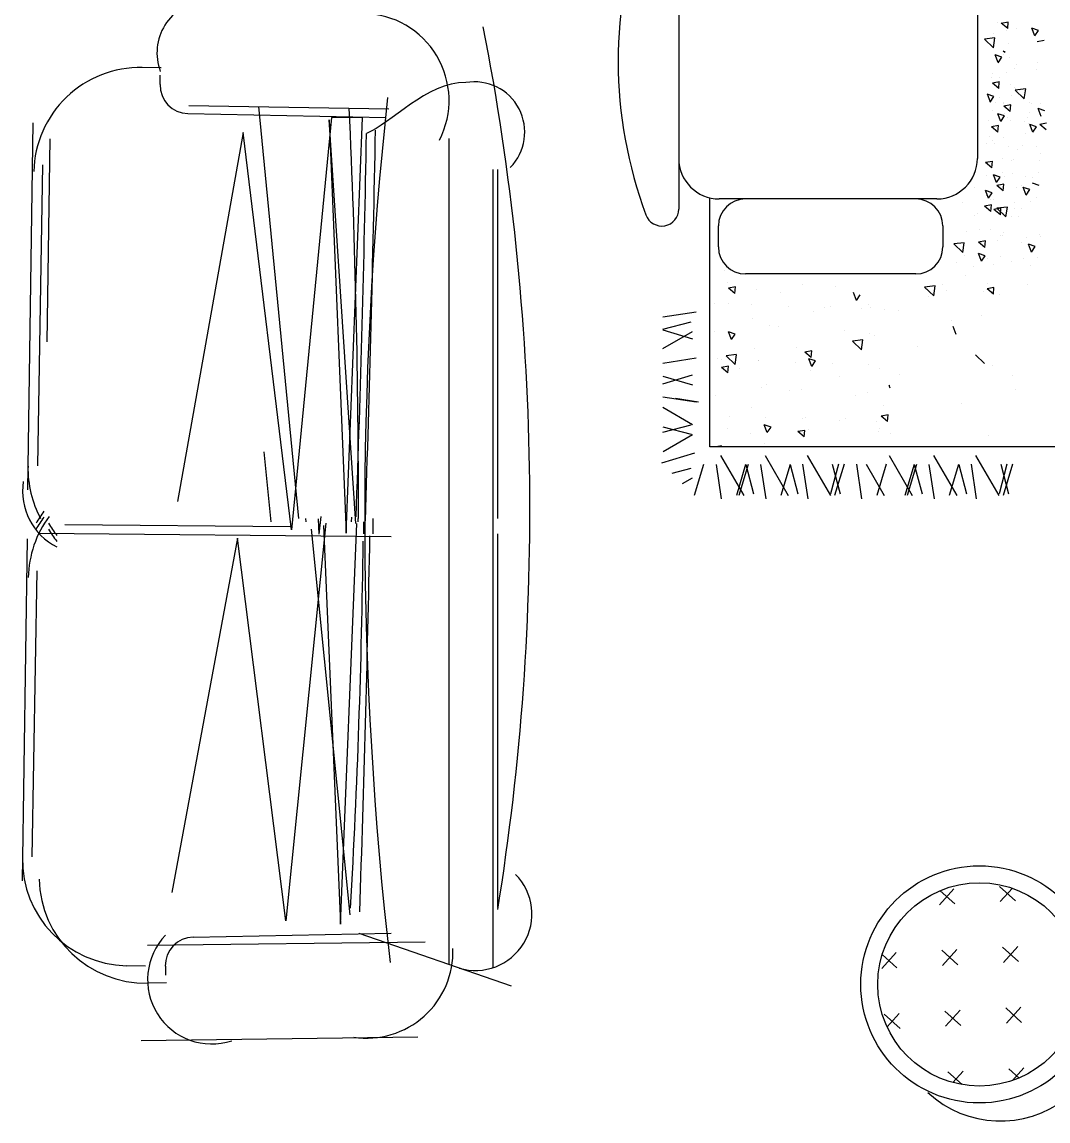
# Model space of a CAD drawing. Header units: inches. Extents: x 5.4 to 47.9, y 11.7 to 36.5.
# Drawn here: x 30.79 to 32.304, y 20.896 to 22.518 of the extents above; entities that cross this region are included whole.
import ezdxf

# ---------------------------------------------------------------- set-up
doc = ezdxf.new("R2010")
doc.units = ezdxf.units.IN
doc.header["$MEASUREMENT"] = 0
for name, color, linetype in [('02', 2, 'Continuous'), ('4', 4, 'Continuous'), ('8', 8, 'Continuous')]:
    doc.layers.add(name, color=color, linetype=linetype)

msp = doc.modelspace()

# ---------------------------------------------------------------- hatches: boundary and pattern name
at = {"layer": '8'}
h = msp.add_hatch(dxfattribs=at)
h.set_pattern_fill('CROSS', color=256, scale=0.01, angle=47.9066, style=0)
h.set_pattern_definition([(47.90659, (51.601646, 4.579126), (-0.00455368, 0.08968703), [0.03175, -0.09525]), (137.90659, (51.62407, 4.580264), (-0.08968703, -0.00455368), [0.03175, -0.09525])])
edge = h.paths.add_edge_path()
edge.add_arc((32.2029, 21.0976), 0.15, 0, 360)

# ---------------------------------------------------------------- linework, layer by layer
at = {"layer": '02'}
for p, q in [((30.9957, 22.4502, 17.1428), (30.9677, 22.4507, 17.1428)), ((30.9939, 22.4258, 17.1428), (30.9942, 22.4393, 17.1428)), ((31.0363, 22.395, 17.1428), (31.3316, 22.3899, 17.1428)), ((31.1986, 21.7851, 17.1428), (31.1398, 22.3932, 17.1428)), ((30.8063, 22.3691, 17.1428), (30.7985, 21.8276, 17.1428)), ((31.0351, 22.3829, 17.1428), (31.3271, 22.3769, 17.1428)), ((31.247, 22.3773, 17.1428), (31.1877, 21.7686, 17.1428)), ((31.2828, 21.7776, 17.1428), (31.2434, 22.3738, 17.1428)), ((31.2434, 22.3738, 17.1428), (31.2685, 21.7637, 17.1428)), ((31.2927, 22.3765, 17.1428), (31.247, 22.3773, 17.1428)), ((31.2685, 21.7637, 17.1428), (31.2927, 22.3765, 17.1428)), ((31.1165, 22.3549, 17.1428), (31.0197, 21.8102, 17.1428)), ((31.1877, 21.7686, 17.1428), (31.1165, 22.3549, 17.1428)), ((30.8315, 22.3456, 17.1428), (30.8268, 22.0459, 17.1428)), ((31.4207, 21.1267, 17.1428), (31.4207, 22.3463, 17.1428)), ((30.8203, 22.3071, 17.1428), (30.8131, 21.8631, 17.1428)), ((31.4854, 21.1224, 17.1428), (31.4854, 22.3002, 17.1428)), ((31.4925, 21.7851, 17.1428), (31.4925, 22.3002, 17.1428)), ((31.1579, 21.7805, 17.1428), (31.1476, 21.8835, 17.1428)), ((31.2096, 21.7805, 17.1428), (31.2091, 21.7851, 17.1428)), ((31.2274, 21.7847, 17.1428), (31.2284, 21.7622, 17.1428)), ((31.231, 21.7881, 17.1428), (31.2284, 21.7622, 17.1428)), ((31.2764, 21.7805, 17.1428), (31.2767, 21.7873, 17.1428)), ((31.3082, 21.7626, 17.1428), (31.3082, 21.7851, 17.1428)), ((30.8536, 21.7764, 17.1428), (31.1862, 21.7734, 17.1428)), ((31.2388, 21.7784, 17.1428), (31.1795, 21.1914, 17.1428)), ((31.2746, 21.2003, 17.1428), (31.2175, 21.7694, 17.1428)), ((31.2352, 21.7749, 17.1428), (31.2603, 21.1865, 17.1428)), ((31.2603, 21.1865, 17.1428), (31.2845, 21.7776, 17.1428)), ((30.7981, 21.7552, 17.1428), (30.7903, 21.2504, 17.1428)), ((30.8152, 21.7635, 17.1428), (31.3349, 21.7586, 17.1428)), ((31.1083, 21.756, 17.1428), (31.0114, 21.233, 17.1428)), ((31.1795, 21.1914, 17.1428), (31.1083, 21.756, 17.1428)), ((31.4925, 21.211, 17.1428), (31.4925, 21.7626, 17.1428)), ((30.8121, 21.7082, 17.1428), (30.8049, 21.2858, 17.1428)), ((31.0429, 21.1674, 17.1428), (31.3349, 21.1734, 17.1428)), ((31.5124, 21.0949, 17.1428), (31.2875, 21.1729, 17.1428)), ((30.9756, 21.1554, 17.1428), (31.3853, 21.1604, 17.1428)), ((30.9724, 21.1246, 17.1428), (30.9445, 21.1252, 17.1428)), ((31.0018, 21.1245, 17.1428), (31.002, 21.111, 17.1428)), ((31.0035, 21.1001, 17.1428), (30.9755, 21.0996, 17.1428)), ((31.3745, 21.0196, 17.1428), (30.9659, 21.0145, 17.1428))]:
    msp.add_line(p, q, dxfattribs=at)
for radius in [0.175, 0.15]:
    msp.add_circle((32.2029, 21.0976, 0.1815), radius, dxfattribs=at)
for centre, radius, start, end in [((31.0671, 22.4725, 17.1428), 0.0777, 95.6509, 200.5975), ((31.292, 22.4023, 17.1428), 0.1284, 332.8729, 88.8145), ((27.8241, 21.7997, 17.1428), 3.7155, 350.8375, 11.0343), ((30.9645, 22.294, 17.1428), 0.1568, 88.8145, 178.8145), ((31.0359, 22.4249, 17.1428), 0.042, 178.8145, 268.8145), ((31.4578, 22.3554, 17.1428), 0.0743, 315.4253, 100.0141), ((37.0527, 21.7849, 17.1428), 5.7568, 173.80092, 186.53286), ((18.4109, 21.7988, 17.1428), 12.8758, 359.93913, 2.63593), ((3.4273, 22.8296, 17.1428), 27.8753, 357.85763, 359.02164), ((-10.8164, 23.1648, 17.1428), 42.136, 358.11905, 358.90356), ((30.9559, 21.8592, 17.1428), 0.1568, 178.8145, 208.2038), ((30.8833, 21.8256, 17.1428), 0.0922, 171.24, 243.3044), ((30.9563, 21.6951, 17.1428), 0.1568, 143.4863, 178.8145), ((30.9484, 21.7025, 17.1428), 0.1568, 143.4863, 151.169), ((30.9484, 21.6938, 17.1428), 0.1568, 143.4863, 151.169), ((19.314, 21.9028, 17.1428), 11.9727, 359.41437, 359.43644), ((30.9645, 21.8577, 17.1428), 0.1568, 210.5047, 218.4083), ((30.9645, 21.8489, 17.1428), 0.1568, 210.5047, 218.4083), ((19.3218, 21.7996, 17.1428), 11.9727, 359.82306, 359.90832), ((-7.7232, 22.5357, 17.1428), 39.0345, 358.04573, 358.86082), ((19.3218, 21.8931, 17.1428), 11.9727, 356.73078, 359.3226), ((30.9477, 21.2819, 17.1428), 0.1568, 178.8145, 268.8145), ((30.9723, 21.2563, 17.1428), 0.1568, 181.1855, 271.1855), ((31.4592, 21.2015, 17.1428), 0.0834, 253.2627, 44.5529), ((31.0703, 21.1044, 17.1428), 0.0947, 136.0095, 288.1538), ((31.0437, 21.1254, 17.1428), 0.042, 91.1855, 181.1855), ((31.2986, 21.1459, 17.1428), 0.1276, 261.466, 2.1367), ((32.234, 21.0538, 0.1815), 0.1578, 227.2673, 28.5152)]:
    msp.add_arc(centre, radius, start, end, dxfattribs=at)
msp.add_open_spline([(31.4449, 22.4286, 17.1428), (31.3878, 22.4296, 17.1428), (31.3336, 22.3671, 17.1428), (31.2986, 22.3536, 17.1428)], degree=3, dxfattribs=at)
at = {"layer": '4'}
for p, q in [((31.7593, 22.6853, 0.1815), (31.7593, 22.242, 0.1815)), ((32.1999, 22.6006, 0.1815), (32.1999, 22.3167, 0.1815)), ((32.2297, 22.5178, 0.1815), (32.2297, 22.5178, 0.1815)), ((32.2455, 22.5179, 0.1815), (32.2352, 22.516, 0.1815)), ((32.2446, 22.5082, 0.1815), (32.2352, 22.5161, 0.1815)), ((32.2446, 22.5082, 0.1815), (32.2454, 22.5179, 0.1815)), ((32.2243, 22.5011, 0.1815), (32.2243, 22.5011, 0.1815)), ((32.2434, 22.505, 0.1815), (32.2434, 22.505, 0.1815)), ((32.257, 22.5077, 0.1815), (32.257, 22.5077, 0.1815)), ((32.2848, 22.4974, 0.1815), (32.2804, 22.5089, 0.1815)), ((32.2902, 22.5055, 0.1815), (32.2804, 22.5088, 0.1815)), ((32.2834, 22.4991, 0.1815), (32.2834, 22.4991, 0.1815)), ((32.2848, 22.4974, 0.1815), (32.2902, 22.5055, 0.1815)), ((32.2257, 22.4945, 0.1815), (32.2102, 22.4927, 0.1815)), ((32.2235, 22.48, 0.1815), (32.2102, 22.4927, 0.1815)), ((32.2225, 22.4953, 0.1815), (32.2225, 22.4953, 0.1815)), ((32.2235, 22.48, 0.1815), (32.2258, 22.4945, 0.1815)), ((32.2464, 22.4866, 0.1815), (32.2464, 22.4866, 0.1815)), ((32.2984, 22.4906, 0.1815), (32.2882, 22.4887, 0.1815)), ((32.2358, 22.4661, 0.1815), (32.226, 22.4694, 0.1815)), ((32.2304, 22.458, 0.1815), (32.226, 22.4694, 0.1815)), ((32.2304, 22.4579, 0.1815), (32.2358, 22.4661, 0.1815)), ((32.2404, 22.4729, 0.1815), (32.238, 22.4748, 0.1815)), ((32.2381, 22.4694, 0.1815), (32.2381, 22.4694, 0.1815)), ((32.2403, 22.4728, 0.1815), (32.2405, 22.4748, 0.1815)), ((32.2479, 22.465, 0.1815), (32.2479, 22.465, 0.1815)), ((32.2579, 22.456, 0.1815), (32.2579, 22.456, 0.1815)), ((32.2888, 22.4581, 0.1815), (32.2888, 22.4581, 0.1815)), ((32.2207, 22.4363, 0.1815), (32.2207, 22.4363, 0.1815)), ((32.2227, 22.4422, 0.1815), (32.2227, 22.4422, 0.1815)), ((32.2328, 22.4368, 0.1815), (32.2328, 22.4368, 0.1815)), ((32.2422, 22.4437, 0.1815), (32.2422, 22.4437, 0.1815)), ((32.2545, 22.4492, 0.1815), (32.2545, 22.4492, 0.1815)), ((32.2868, 22.4476, 0.1815), (32.2868, 22.4476, 0.1815)), ((32.2323, 22.4296, 0.1815), (32.222, 22.4277, 0.1815)), ((32.2314, 22.4199, 0.1815), (32.222, 22.4278, 0.1815)), ((32.226, 22.4306, 0.1815), (32.226, 22.4306, 0.1815)), ((32.2314, 22.4199, 0.1815), (32.2322, 22.4296, 0.1815)), ((32.2487, 22.4251, 0.1815), (32.2487, 22.4251, 0.1815)), ((32.2549, 22.421, 0.1815), (32.2549, 22.421, 0.1815)), ((32.2713, 22.4193, 0.1815), (32.2558, 22.4175, 0.1815)), ((32.2691, 22.4047, 0.1815), (32.2558, 22.4175, 0.1815)), ((32.2567, 22.4204, 0.1815), (32.2567, 22.4204, 0.1815)), ((32.2691, 22.4047, 0.1815), (32.2713, 22.4193, 0.1815)), ((32.2244, 22.408, 0.1815), (32.2145, 22.4113, 0.1815)), ((32.219, 22.3999, 0.1815), (32.2146, 22.4113, 0.1815)), ((32.2189, 22.3998, 0.1815), (32.2244, 22.408, 0.1815)), ((32.233, 22.406, 0.1815), (32.2332, 22.4062, 0.1815)), ((32.2497, 22.4097, 0.1815), (32.2497, 22.4097, 0.1815)), ((32.2622, 22.417, 0.1815), (32.2622, 22.417, 0.1815)), ((32.2225, 22.387, 0.1815), (32.2225, 22.387, 0.1815)), ((32.226, 22.3999, 0.1815), (32.226, 22.3999, 0.1815)), ((32.2379, 22.3979, 0.1815), (32.2379, 22.3979, 0.1815)), ((32.2382, 22.3992, 0.1815), (32.2382, 22.3992, 0.1815)), ((32.2491, 22.3958, 0.1815), (32.2389, 22.3939, 0.1815)), ((32.2482, 22.3861, 0.1815), (32.2389, 22.394, 0.1815)), ((32.2482, 22.3861, 0.1815), (32.2491, 22.3959, 0.1815)), ((32.2764, 22.399, 0.1815), (32.2764, 22.399, 0.1815)), ((32.2769, 22.385, 0.1815), (32.2769, 22.385, 0.1815)), ((32.2804, 22.3979, 0.1815), (32.2804, 22.3979, 0.1815)), ((32.294, 22.3787, 0.1815), (32.2896, 22.3901, 0.1815)), ((32.2995, 22.3868, 0.1815), (32.2896, 22.3901, 0.1815)), ((32.2926, 22.3972, 0.1815), (32.2926, 22.3972, 0.1815)), ((32.2157, 22.3731, 0.1815), (32.2157, 22.3731, 0.1815)), ((32.2397, 22.3793, 0.1815), (32.2299, 22.3827, 0.1815)), ((32.2343, 22.3712, 0.1815), (32.2299, 22.3827, 0.1815)), ((32.2343, 22.3712, 0.1815), (32.2397, 22.3794, 0.1815)), ((32.2402, 22.3826, 0.1815), (32.2402, 22.3826, 0.1815)), ((32.2444, 22.3771, 0.1815), (32.2444, 22.3771, 0.1815)), ((32.2489, 22.372, 0.1815), (32.2489, 22.372, 0.1815)), ((32.2701, 22.3711, 0.1815), (32.2701, 22.3711, 0.1815)), ((32.2741, 22.3773, 0.1815), (32.2741, 22.3773, 0.1815)), ((32.231, 22.3653, 0.1815), (32.2207, 22.3634, 0.1815)), ((32.2301, 22.3556, 0.1815), (32.2207, 22.3635, 0.1815)), ((32.2301, 22.3556, 0.1815), (32.2309, 22.3654, 0.1815)), ((32.2708, 22.3539, 0.1815), (32.2708, 22.3539, 0.1815)), ((32.2749, 22.3676, 0.1815), (32.2749, 22.3676, 0.1815)), ((32.2819, 22.3554, 0.1815), (32.2775, 22.3668, 0.1815)), ((32.2873, 22.3635, 0.1815), (32.2775, 22.3668, 0.1815)), ((32.2819, 22.3554, 0.1815), (32.2873, 22.3635, 0.1815)), ((32.3012, 22.3588, 0.1815), (32.2918, 22.3667, 0.1815)), ((32.3021, 22.3685, 0.1815), (32.2919, 22.3666, 0.1815)), ((32.2127, 22.3381, 0.1815), (32.2127, 22.3381, 0.1815)), ((32.2171, 22.3491, 0.1815), (32.2171, 22.3491, 0.1815)), ((32.2223, 22.3433, 0.1815), (32.2223, 22.3433, 0.1815)), ((32.2256, 22.3388, 0.1815), (32.2256, 22.3388, 0.1815)), ((32.2391, 22.3468, 0.1815), (32.2391, 22.3468, 0.1815)), ((32.2671, 22.3362, 0.1815), (32.2671, 22.3362, 0.1815)), ((32.2464, 22.334, 0.1815), (32.2464, 22.334, 0.1815)), ((32.2585, 22.3298, 0.1815), (32.2585, 22.3298, 0.1815)), ((32.2866, 22.3348, 0.1815), (32.2866, 22.3348, 0.1815)), ((32.2924, 22.3245, 0.1815), (32.2924, 22.3245, 0.1815)), ((32.2211, 22.3027, 0.1815), (32.2117, 22.3105, 0.1815)), ((32.222, 22.3123, 0.1815), (32.2118, 22.3105, 0.1815)), ((32.2211, 22.3026, 0.1815), (32.222, 22.3124, 0.1815)), ((32.2375, 22.316, 0.1815), (32.2375, 22.316, 0.1815)), ((32.2504, 22.3143, 0.1815), (32.2504, 22.3143, 0.1815)), ((32.2525, 22.3152, 0.1815), (32.2525, 22.3152, 0.1815)), ((32.2919, 22.314, 0.1815), (32.2919, 22.314, 0.1815)), ((32.2136, 22.2915, 0.1815), (32.2136, 22.2915, 0.1815)), ((32.2282, 22.2811, 0.1815), (32.2238, 22.2925, 0.1815)), ((32.2337, 22.2892, 0.1815), (32.2238, 22.2925, 0.1815)), ((32.2262, 22.2905, 0.1815), (32.2262, 22.2905, 0.1815)), ((32.2282, 22.2811, 0.1815), (32.2337, 22.2892, 0.1815)), ((32.2366, 22.2953, 0.1815), (32.2366, 22.2953, 0.1815)), ((32.2406, 22.2905, 0.1815), (32.2406, 22.2905, 0.1815)), ((32.2515, 22.2951, 0.1815), (32.2515, 22.2951, 0.1815)), ((32.2704, 22.29, 0.1815), (32.2704, 22.29, 0.1815)), ((32.2806, 22.2885, 0.1815), (32.2806, 22.2885, 0.1815)), ((32.29, 22.2958, 0.1815), (32.29, 22.2958, 0.1815)), ((32.1955, 22.2738, 0.1815), (32.1955, 22.2738, 0.1815)), ((32.2389, 22.2786, 0.1815), (32.2286, 22.2767, 0.1815)), ((32.238, 22.2689, 0.1815), (32.2286, 22.2768, 0.1815)), ((32.2337, 22.2769, 0.1815), (32.2337, 22.2769, 0.1815)), ((32.238, 22.2689, 0.1815), (32.2388, 22.2786, 0.1815)), ((32.2579, 22.2743, 0.1815), (32.2579, 22.2743, 0.1815)), ((32.2652, 22.2767, 0.1815), (32.2652, 22.2767, 0.1815)), ((32.2717, 22.2625, 0.1815), (32.2673, 22.274, 0.1815)), ((32.2771, 22.2706, 0.1815), (32.2673, 22.2739, 0.1815)), ((32.2912, 22.2768, 0.1815), (32.2814, 22.2801, 0.1815)), ((32.1401, 22.2569, 0.1815), (31.8191, 22.2569, 0.1815)), ((32.2161, 22.2578, 0.1815), (32.2117, 22.2693, 0.1815)), ((32.2215, 22.2659, 0.1815), (32.2117, 22.2692, 0.1815)), ((32.2134, 22.2618, 0.1815), (32.2134, 22.2618, 0.1815)), ((32.2161, 22.2578, 0.1815), (32.2215, 22.2659, 0.1815)), ((32.2186, 22.2561, 0.1815), (32.2186, 22.2561, 0.1815)), ((32.2232, 22.2556, 0.1815), (32.2232, 22.2556, 0.1815)), ((32.2717, 22.2625, 0.1815), (32.2771, 22.2706, 0.1815)), ((32.2872, 22.2586, 0.1815), (32.2872, 22.2586, 0.1815)), ((32.1778, 22.2523, 0.1815), (32.1778, 22.2523, 0.1815)), ((32.2198, 22.2384, 0.1815), (32.2104, 22.2463, 0.1815)), ((32.2207, 22.2481, 0.1815), (32.2105, 22.2462, 0.1815)), ((32.211, 22.2453, 0.1815), (32.211, 22.2453, 0.1815)), ((32.2198, 22.2384, 0.1815), (32.2207, 22.2481, 0.1815)), ((32.2346, 22.2432, 0.1815), (32.2244, 22.2414, 0.1815)), ((32.2338, 22.2336, 0.1815), (32.2244, 22.2414, 0.1815)), ((32.2284, 22.2443, 0.1815), (32.2284, 22.2443, 0.1815)), ((32.2443, 22.2448, 0.1815), (32.2287, 22.243, 0.1815)), ((32.242, 22.2303, 0.1815), (32.2287, 22.243, 0.1815)), ((32.2338, 22.2335, 0.1815), (32.2346, 22.2433, 0.1815)), ((32.242, 22.2303, 0.1815), (32.2443, 22.2448, 0.1815)), ((32.254, 22.2522, 0.1815), (32.254, 22.2522, 0.1815)), ((32.2548, 22.2425, 0.1815), (32.2548, 22.2425, 0.1815)), ((32.2654, 22.2433, 0.1815), (32.2654, 22.2433, 0.1815)), ((32.2776, 22.2536, 0.1815), (32.2776, 22.2536, 0.1815)), ((32.1954, 22.2331, 0.1815), (32.1954, 22.2331, 0.1815)), ((32.2006, 22.2349, 0.1815), (32.2006, 22.2349, 0.1815)), ((32.2391, 22.236, 0.1815), (32.2391, 22.236, 0.1815)), ((32.2498, 22.2311, 0.1815), (32.2498, 22.2311, 0.1815)), ((32.26, 22.2308, 0.1815), (32.26, 22.2308, 0.1815)), ((31.8178, 22.186, 0.1815), (31.8178, 22.217, 0.1815)), ((32.1489, 22.217, 0.1815), (32.1489, 22.186, 0.1815)), ((32.1833, 22.2086, 0.1815), (32.1833, 22.2086, 0.1815)), ((32.2036, 22.2119, 0.1815), (32.2036, 22.2119, 0.1815)), ((32.2195, 22.2124, 0.1815), (32.2195, 22.2124, 0.1815)), ((32.2377, 22.2066, 0.1815), (32.2377, 22.2066, 0.1815)), ((32.1805, 22.1922, 0.1815), (32.165, 22.1904, 0.1815)), ((32.1783, 22.1777, 0.1815), (32.165, 22.1904, 0.1815)), ((32.1783, 22.1777, 0.1815), (32.1805, 22.1922, 0.1815)), ((32.2118, 22.1951, 0.1815), (32.2015, 22.1932, 0.1815)), ((32.2109, 22.1854, 0.1815), (32.2015, 22.1933, 0.1815)), ((32.2056, 22.1931, 0.1815), (32.2056, 22.1931, 0.1815)), ((32.2109, 22.1854, 0.1815), (32.2117, 22.1952, 0.1815)), ((32.23, 22.1962, 0.1815), (32.23, 22.1962, 0.1815)), ((32.2338, 22.2034, 0.1815), (32.2338, 22.2034, 0.1815)), ((32.2369, 22.2033, 0.1815), (32.2369, 22.2033, 0.1815)), ((32.2651, 22.1919, 0.1815), (32.2651, 22.1919, 0.1815)), ((32.2723, 22.1994, 0.1815), (32.2723, 22.1994, 0.1815)), ((32.2921, 22.2046, 0.1815), (32.2921, 22.2046, 0.1815)), ((32.2929, 22.2013, 0.1815), (32.2929, 22.2013, 0.1815)), ((32.2113, 22.1731, 0.1815), (32.2015, 22.1764, 0.1815)), ((32.2059, 22.165, 0.1815), (32.2015, 22.1764, 0.1815)), ((32.2097, 22.1746, 0.1815), (32.2097, 22.1746, 0.1815)), ((32.2852, 22.1866, 0.1815), (32.2753, 22.19, 0.1815)), ((32.2797, 22.1785, 0.1815), (32.2753, 22.19, 0.1815)), ((32.2797, 22.1785, 0.1815), (32.2852, 22.1866, 0.1815)), ((32.1688, 22.1624, 0.1815), (32.1688, 22.1624, 0.1815)), ((32.1803, 22.1736, 0.1815), (32.1803, 22.1736, 0.1815)), ((32.2059, 22.1649, 0.1815), (32.2113, 22.1731, 0.1815)), ((32.2087, 22.173, 0.1815), (32.2087, 22.173, 0.1815)), ((32.2149, 22.1688, 0.1815), (32.2149, 22.1688, 0.1815)), ((32.2233, 22.1604, 0.1815), (32.2233, 22.1604, 0.1815)), ((32.2347, 22.1717, 0.1815), (32.2347, 22.1717, 0.1815)), ((32.2503, 22.165, 0.1815), (32.2503, 22.165, 0.1815)), ((32.2681, 22.1689, 0.1815), (32.2681, 22.1689, 0.1815)), ((32.2777, 22.1585, 0.1815), (32.2777, 22.1585, 0.1815)), ((32.2891, 22.1697, 0.1815), (32.2891, 22.1697, 0.1815)), ((31.8262, 22.151, 0.1815), (31.8262, 22.151, 0.1815)), ((32.109, 22.1461, 0.1815), (31.8577, 22.1461, 0.1815)), ((32.1829, 22.1432, 0.1815), (32.1829, 22.1432, 0.1815)), ((32.1941, 22.157, 0.1815), (32.1941, 22.157, 0.1815)), ((31.8314, 22.1332, 0.1815), (31.8314, 22.1332, 0.1815)), ((31.8429, 22.1271, 0.1815), (31.8327, 22.1252, 0.1815)), ((31.842, 22.1174, 0.1815), (31.8327, 22.1253, 0.1815)), ((31.842, 22.1174, 0.1815), (31.8429, 22.1271, 0.1815)), ((31.9415, 22.1312, 0.1815), (31.9415, 22.1312, 0.1815)), ((31.9911, 22.1278, 0.1815), (31.9911, 22.1278, 0.1815)), ((32.1376, 22.1284, 0.1815), (32.1221, 22.1266, 0.1815)), ((32.1354, 22.1138, 0.1815), (32.1221, 22.1266, 0.1815)), ((32.1354, 22.1138, 0.1815), (32.1376, 22.1284, 0.1815)), ((32.1484, 22.1307, 0.1815), (32.1484, 22.1307, 0.1815)), ((32.2141, 22.132, 0.1815), (32.2141, 22.132, 0.1815)), ((32.2244, 22.126, 0.1815), (32.2141, 22.1241, 0.1815)), ((32.2235, 22.1163, 0.1815), (32.2244, 22.1261, 0.1815)), ((32.2732, 22.13, 0.1815), (32.2732, 22.13, 0.1815)), ((31.8743, 22.123, 0.1815), (31.8743, 22.123, 0.1815)), ((31.9097, 22.1192, 0.1815), (31.9097, 22.1192, 0.1815)), ((32.0215, 22.1072, 0.1815), (32.0171, 22.1186, 0.1815)), ((32.0215, 22.1071, 0.1815), (32.027, 22.1153, 0.1815)), ((32.1266, 22.1243, 0.1815), (32.1266, 22.1243, 0.1815)), ((32.1277, 22.1134, 0.1815), (32.1277, 22.1134, 0.1815)), ((32.1543, 22.1218, 0.1815), (32.1543, 22.1218, 0.1815)), ((32.2088, 22.1198, 0.1815), (32.2088, 22.1198, 0.1815)), ((32.2235, 22.1163, 0.1815), (32.2141, 22.1242, 0.1815)), ((32.2332, 22.116, 0.1815), (32.2332, 22.116, 0.1815)), ((31.8117, 22.1027, 0.1815), (31.8117, 22.1027, 0.1815)), ((31.8324, 22.1018, 0.1815), (31.8324, 22.1018, 0.1815)), ((31.8661, 22.1007, 0.1815), (31.8661, 22.1007, 0.1815)), ((31.9205, 22.0987, 0.1815), (31.9205, 22.0987, 0.1815)), ((31.9749, 22.0967, 0.1815), (31.9749, 22.0967, 0.1815)), ((31.9834, 22.098, 0.1815), (31.9834, 22.098, 0.1815)), ((32.0293, 22.0947, 0.1815), (32.0293, 22.0947, 0.1815)), ((32.0394, 22.1013, 0.1815), (32.0394, 22.1013, 0.1815)), ((32.0425, 22.0959, 0.1815), (32.0425, 22.0959, 0.1815)), ((32.0629, 22.0931, 0.1815), (32.0629, 22.0931, 0.1815)), ((31.7356, 22.0827, 0.1815), (31.7849, 22.0901, 0.1815)), ((31.8681, 22.0808, 0.1815), (31.8681, 22.0808, 0.1815)), ((31.9574, 22.0905, 0.1815), (31.9574, 22.0905, 0.1815)), ((32.0837, 22.0927, 0.1815), (32.0837, 22.0927, 0.1815)), ((32.1612, 22.0779, 0.1815), (32.1612, 22.0779, 0.1815)), ((32.2057, 22.0849, 0.1815), (32.2057, 22.0849, 0.1815)), ((31.7356, 22.0647, 0.1815), (31.7775, 22.0757, 0.1815)), ((31.7356, 22.0635, 0.1815), (31.7795, 22.0503, 0.1815)), ((31.7357, 22.0359, 0.1815), (31.7794, 22.0613, 0.1815)), ((31.8117, 22.0619, 0.1815), (31.8117, 22.0619, 0.1815)), ((31.8427, 22.0575, 0.1815), (31.8328, 22.0608, 0.1815)), ((31.8372, 22.0494, 0.1815), (31.8328, 22.0608, 0.1815)), ((31.8926, 22.0702, 0.1815), (31.8926, 22.0702, 0.1815)), ((31.906, 22.0689, 0.1815), (31.906, 22.0689, 0.1815)), ((32.0035, 22.0622, 0.1815), (32.0035, 22.0622, 0.1815)), ((32.1686, 22.057, 0.1815), (32.1643, 22.0685, 0.1815)), ((31.8372, 22.0494, 0.1815), (31.8427, 22.0575, 0.1815)), ((32.0309, 22.0487, 0.1815), (32.0154, 22.0469, 0.1815)), ((32.0287, 22.0342, 0.1815), (32.0154, 22.0469, 0.1815)), ((32.0287, 22.0342, 0.1815), (32.0309, 22.0487, 0.1815)), ((32.0409, 22.0587, 0.1815), (32.0409, 22.0587, 0.1815)), ((32.0479, 22.055, 0.1815), (32.0479, 22.055, 0.1815)), ((31.8707, 22.0358, 0.1815), (31.8707, 22.0358, 0.1815)), ((31.9325, 22.0378, 0.1815), (31.9325, 22.0378, 0.1815)), ((31.9547, 22.0228, 0.1815), (31.9453, 22.0307, 0.1815)), ((31.9556, 22.0325, 0.1815), (31.9454, 22.0306, 0.1815)), ((31.9547, 22.0228, 0.1815), (31.9556, 22.0326, 0.1815)), ((32.1122, 22.0389, 0.1815), (32.1122, 22.0389, 0.1815)), ((31.7358, 22.0147, 0.1815), (31.7849, 22.0222, 0.1815)), ((31.8171, 22.0209, 0.1815), (31.8171, 22.0209, 0.1815)), ((31.8221, 22.0201, 0.1815), (31.8221, 22.0201, 0.1815)), ((31.8447, 22.0271, 0.1815), (31.8291, 22.0252, 0.1815)), ((31.8424, 22.0125, 0.1815), (31.8291, 22.0252, 0.1815)), ((31.8424, 22.0125, 0.1815), (31.8447, 22.027, 0.1815)), ((31.8762, 22.0189, 0.1815), (31.8762, 22.0189, 0.1815)), ((31.8765, 22.0181, 0.1815), (31.8765, 22.0181, 0.1815)), ((31.9309, 22.0161, 0.1815), (31.9309, 22.0161, 0.1815)), ((31.9557, 22.0096, 0.1815), (31.9513, 22.021, 0.1815)), ((31.9612, 22.0177, 0.1815), (31.9513, 22.021, 0.1815)), ((31.9557, 22.0096, 0.1815), (31.9612, 22.0177, 0.1815)), ((31.9854, 22.0141, 0.1815), (31.9854, 22.0141, 0.1815)), ((32.0398, 22.0122, 0.1815), (32.0398, 22.0122, 0.1815)), ((32.2106, 22.014, 0.1815), (32.1973, 22.0267, 0.1815)), ((31.7358, 21.9955, 0.1815), (31.7795, 21.9823, 0.1815)), ((31.7359, 21.984, 0.1815), (31.7795, 21.9972, 0.1815)), ((31.8327, 22.0098, 0.1815), (31.8224, 22.008, 0.1815)), ((31.8318, 22.0001, 0.1815), (31.8224, 22.008, 0.1815)), ((31.8318, 22.0001, 0.1815), (31.8326, 22.0099, 0.1815)), ((31.8488, 22.0065, 0.1815), (31.8488, 22.0065, 0.1815)), ((31.9537, 22.0032, 0.1815), (31.9537, 22.0032, 0.1815)), ((32.0558, 22.006, 0.1815), (32.0558, 22.006, 0.1815)), ((32.0849, 21.9971, 0.1815), (32.0849, 21.9971, 0.1815)), ((32.2223, 22.0109, 0.1815), (32.2223, 22.0109, 0.1815)), ((32.2517, 21.9959, 0.1815), (32.2517, 21.9959, 0.1815)), ((31.8889, 21.983, 0.1815), (31.8889, 21.983, 0.1815)), ((31.997, 21.9948, 0.1815), (31.997, 21.9948, 0.1815)), ((32.0709, 21.9809, 0.1815), (32.0698, 21.9813, 0.1815)), ((32.0713, 21.9775, 0.1815), (32.0699, 21.9813, 0.1815)), ((31.7359, 21.9647, 0.1815), (31.7849, 21.9573, 0.1815)), ((31.8129, 21.9673, 0.1815), (31.8129, 21.9673, 0.1815)), ((31.8816, 21.9779, 0.1815), (31.8816, 21.9779, 0.1815)), ((31.9223, 21.9736, 0.1815), (31.9223, 21.9736, 0.1815)), ((31.9407, 21.9759, 0.1815), (31.9407, 21.9759, 0.1815)), ((32.0199, 21.9668, 0.1815), (32.0199, 21.9668, 0.1815)), ((32.0373, 21.9714, 0.1815), (32.0373, 21.9714, 0.1815)), ((32.2557, 21.9762, 0.1815), (32.2557, 21.9762, 0.1815)), ((31.7359, 21.9493, 0.1815), (31.7794, 21.9241, 0.1815)), ((31.7544, 21.9627, 0.1815), (31.7884, 21.9576, 0.1815)), ((31.867, 21.9485, 0.1815), (31.867, 21.9485, 0.1815)), ((32.0614, 21.9518, 0.1815), (32.0614, 21.9518, 0.1815)), ((32.1771, 21.9544, 0.1815), (32.1771, 21.9544, 0.1815)), ((31.8336, 21.9362, 0.1815), (31.8336, 21.9362, 0.1815)), ((31.888, 21.9342, 0.1815), (31.888, 21.9342, 0.1815)), ((31.9424, 21.9322, 0.1815), (31.9424, 21.9322, 0.1815)), ((31.9461, 21.9349, 0.1815), (31.9461, 21.9349, 0.1815)), ((32.0051, 21.9329, 0.1815), (32.0051, 21.9329, 0.1815)), ((32.0674, 21.9283, 0.1815), (32.058, 21.9361, 0.1815)), ((32.0683, 21.938, 0.1815), (32.0581, 21.9361, 0.1815)), ((32.0674, 21.9282, 0.1815), (32.0683, 21.938, 0.1815)), ((31.736, 21.9127, 0.1815), (31.7775, 21.9236, 0.1815)), ((31.736, 21.9206, 0.1815), (31.7775, 21.9097, 0.1815)), ((31.8307, 21.9177, 0.1815), (31.8307, 21.9177, 0.1815)), ((31.8954, 21.9201, 0.1815), (31.8855, 21.9235, 0.1815)), ((31.8899, 21.912, 0.1815), (31.8855, 21.9235, 0.1815)), ((31.8899, 21.912, 0.1815), (31.8954, 21.9202, 0.1815)), ((31.9454, 21.9153, 0.1815), (31.9351, 21.9134, 0.1815)), ((31.9445, 21.9056, 0.1815), (31.9453, 21.9153, 0.1815)), ((31.95, 21.916, 0.1815), (31.95, 21.916, 0.1815)), ((31.9969, 21.9302, 0.1815), (31.9969, 21.9302, 0.1815)), ((32.0513, 21.9282, 0.1815), (32.0513, 21.9282, 0.1815)), ((32.0555, 21.9186, 0.1815), (32.0555, 21.9186, 0.1815)), ((31.7361, 21.8841, 0.1815), (31.7794, 21.9092, 0.1815)), ((31.8651, 21.9112, 0.1815), (31.8651, 21.9112, 0.1815)), ((31.9445, 21.9056, 0.1815), (31.9351, 21.9135, 0.1815)), ((32.0537, 21.9139, 0.1815), (32.0537, 21.9139, 0.1815)), ((32.0721, 21.9107, 0.1815), (32.0721, 21.9107, 0.1815)), ((32.2163, 21.9072, 0.1815), (32.2163, 21.9072, 0.1815)), ((31.7344, 21.8674, 0.1815), (31.7831, 21.8821, 0.1815)), ((31.8224, 21.8926, 0.1815), (31.8144, 21.8911, 0.1815)), ((31.8222, 21.8911, 0.1815), (31.8224, 21.8927, 0.1815)), ((31.8852, 21.8957, 0.1815), (31.8852, 21.8957, 0.1815)), ((32.0105, 21.8919, 0.1815), (32.0105, 21.8919, 0.1815)), ((31.821, 21.8784, 0.1815), (31.8553, 21.8194, 0.1815)), ((31.8866, 21.8784, 0.1815), (31.9208, 21.8194, 0.1815)), ((31.9487, 21.8784, 0.1815), (31.983, 21.8194, 0.1815)), ((32.0696, 21.8784, 0.1815), (32.1038, 21.8194, 0.1815)), ((32.1351, 21.8784, 0.1815), (32.1694, 21.8194, 0.1815)), ((32.1973, 21.8784, 0.1815), (32.2315, 21.8194, 0.1815)), ((31.7494, 21.8523, 0.1815), (31.7775, 21.8597, 0.1815)), ((31.7958, 21.8648, 0.1815), (31.7821, 21.8193, 0.1815)), ((31.8143, 21.8648, 0.1815), (31.822, 21.814, 0.1815)), ((31.858, 21.8649, 0.1815), (31.8443, 21.8193, 0.1815)), ((31.8615, 21.8649, 0.1815), (31.8477, 21.8193, 0.1815)), ((31.8582, 21.8649, 0.1815), (31.8697, 21.8214, 0.1815)), ((31.8799, 21.865, 0.1815), (31.8876, 21.814, 0.1815)), ((31.9236, 21.8651, 0.1815), (31.9098, 21.8193, 0.1815)), ((31.9237, 21.8651, 0.1815), (31.9352, 21.8214, 0.1815)), ((31.942, 21.8652, 0.1815), (31.9497, 21.814, 0.1815)), ((31.9949, 21.8653, 0.1815), (31.9834, 21.8214, 0.1815)), ((31.9858, 21.8653, 0.1815), (31.9974, 21.8214, 0.1815)), ((32.0031, 21.8653, 0.1815), (31.9892, 21.8193, 0.1815)), ((32.0213, 21.8654, 0.1815), (32.0291, 21.814, 0.1815)), ((32.0356, 21.8654, 0.1815), (32.0623, 21.8194, 0.1815)), ((32.0653, 21.8655, 0.1815), (32.0513, 21.8193, 0.1815)), ((32.1066, 21.8649, 0.1815), (32.0928, 21.8193, 0.1815)), ((32.1101, 21.8649, 0.1815), (32.0963, 21.8193, 0.1815)), ((32.1068, 21.8649, 0.1815), (32.1182, 21.8214, 0.1815)), ((32.1284, 21.865, 0.1815), (32.1361, 21.814, 0.1815)), ((32.1722, 21.8651, 0.1815), (32.1584, 21.8193, 0.1815)), ((32.1723, 21.8651, 0.1815), (32.1838, 21.8214, 0.1815)), ((32.1905, 21.8652, 0.1815), (32.1983, 21.814, 0.1815)), ((32.2435, 21.8653, 0.1815), (32.232, 21.8214, 0.1815)), ((32.2344, 21.8653, 0.1815), (32.2459, 21.8214, 0.1815)), ((32.2517, 21.8653, 0.1815), (32.2378, 21.8193, 0.1815)), ((31.7649, 21.8369, 0.1815), (31.7794, 21.8453, 0.1815))]:
    msp.add_line(p, q, dxfattribs=at)
at = {"layer": '4', "elevation": 0.1815}
msp.add_lwpolyline([(32.3471, 21.8911), (31.8051, 21.8911), (31.8051, 22.2586)], dxfattribs=at)
at = {"layer": '4'}
for centre, radius, start, end in [((32.3243, 22.461, 0.1815), 0.6544, 159.9544, 200.3611), ((31.8191, 22.3167, 0.1815), 0.0598, 180, 270), ((32.1401, 22.3167, 0.1815), 0.0598, 270, 0), ((31.8577, 22.217, 0.1815), 0.0399, 90, 180), ((32.109, 22.217, 0.1815), 0.0399, 0, 90), ((31.7343, 22.242, 0.1815), 0.0251, 200.3611, 0), ((31.8577, 22.186, 0.1815), 0.0399, 180, 270), ((32.109, 22.186, 0.1815), 0.0399, 270, 0)]:
    msp.add_arc(centre, radius, start, end, dxfattribs=at)

doc.saveas('drawing.dxf')
